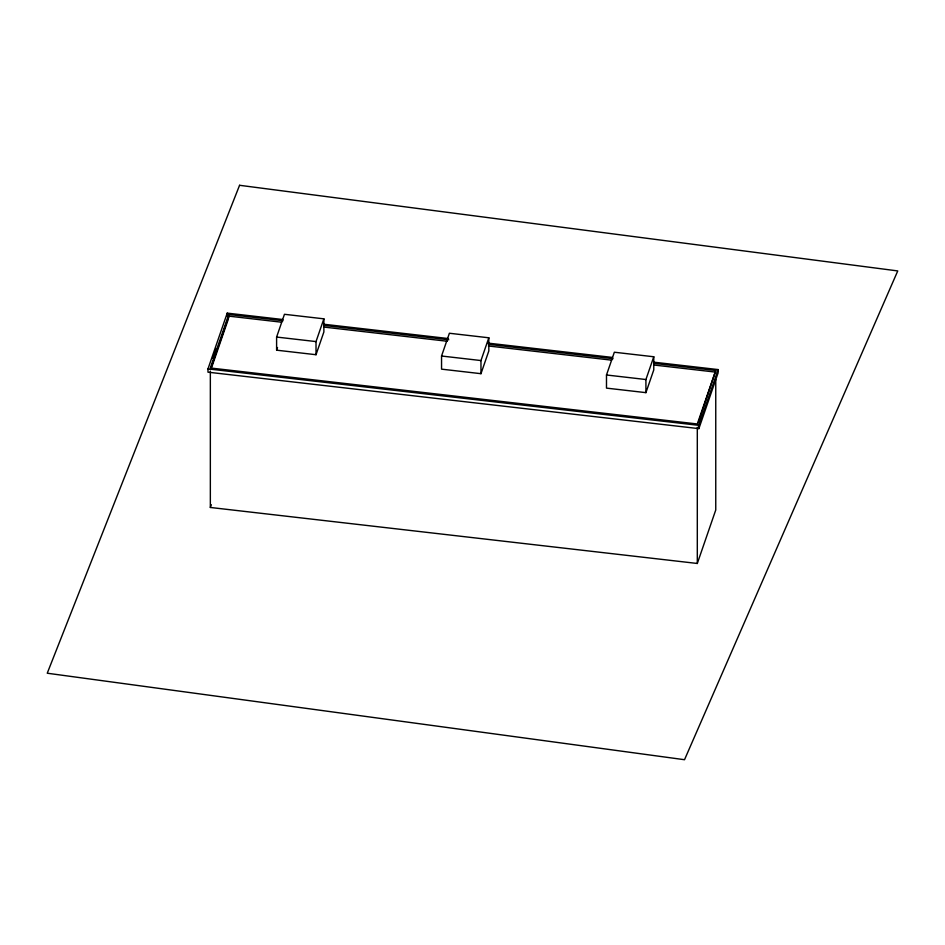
<?xml version="1.0" encoding="UTF-8"?>
<svg xmlns="http://www.w3.org/2000/svg" width="945" height="945" viewBox="0 0 945 945"><rect width="100%" height="100%" fill="white"/><g stroke="black" fill="none" stroke-linecap="round" stroke-linejoin="round"><path stroke-width="1.42" d="M653.645 362.159L718.117 369.578L718.117 372.862L698.875 428.628L207.983 372.176L207.983 368.893L227.225 313.126L282.898 319.528M212.79 358.226L216.157 348.469M283.063 320.733L228.796 314.496L210.345 367.983L697.304 423.974L715.755 370.487L654.153 363.4M210.345 369.625L228.796 316.126L281.598 322.21M211.763 367.144L228.324 319.15M715.755 379.63L715.755 509.981L697.304 563.468L210.345 507.465L211.29 504.724M276.601 337.058L284.457 314.295L323.875 318.831L323.875 331.955L316.02 354.718L276.601 350.182L276.601 337.058L316.02 341.582L323.875 318.831M276.601 350.182L277.523 347.5M441.551 356.017L449.395 333.254L488.825 337.79L488.825 350.926L480.97 373.688L441.551 369.152L441.551 356.017L480.97 360.553L488.825 337.79M606.489 374.988L614.345 352.225L653.775 356.761L653.775 369.885L645.919 392.647L606.489 388.123L606.489 374.988L645.919 379.524L653.775 356.761M698.249 422.876L715.755 370.487M698.875 428.628L698.875 425.344L718.117 369.578M323.934 324.253L448.485 338.57M488.057 343.118L612.608 357.446M324.135 325.458L448.804 339.787M488.411 344.346L613.081 358.687M324.135 327.1L447.339 341.263M488.411 345.988L611.616 360.151M654.153 365.042L715.755 372.129M207.983 368.893L698.875 425.344M697.304 427.258L697.304 563.468M645.919 379.524L645.919 392.647M480.97 360.553L480.97 373.688M316.02 341.582L316.02 354.718M228.796 314.496L228.796 317.768M227.225 313.126L227.225 316.41M210.345 371.255L210.345 507.465M239.569 185.291L47.25 673.218L684.523 759.709L897.75 270.931L239.569 185.291"/></g></svg>
